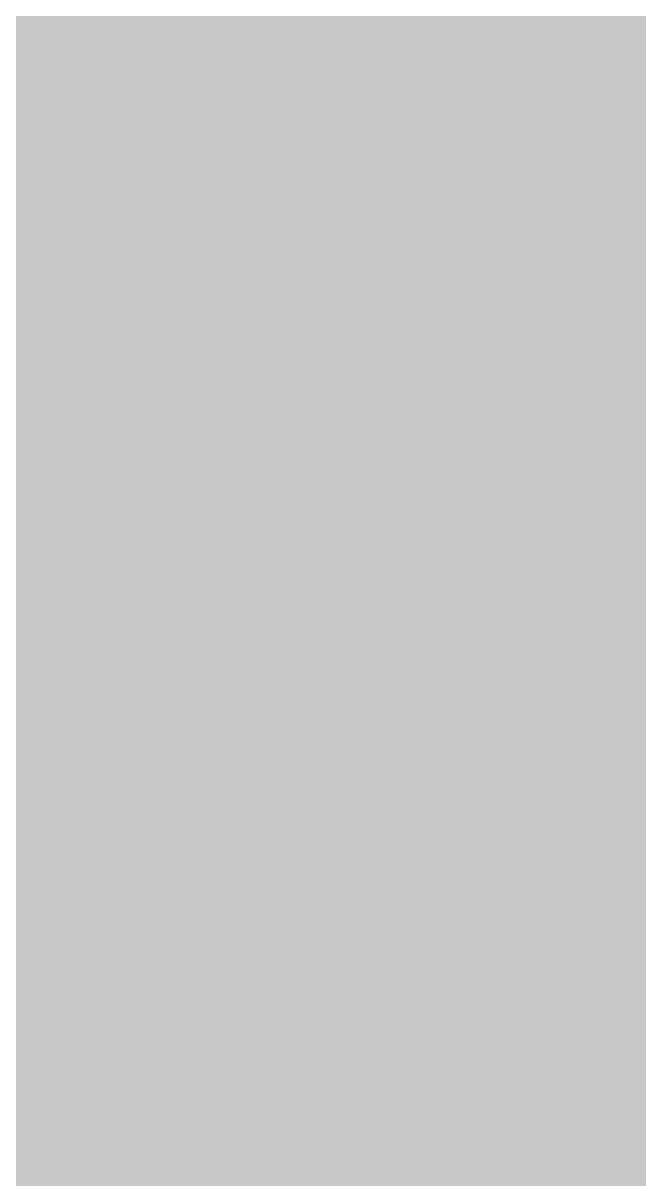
# Model space of a CAD drawing. Extents: x -1 to 119, y -42 to 51.
# Drawn here: x 12.42 to 15.5, y 20.75 to 26.52 of the extents above; entities that cross this region are included whole.
import ezdxf

# ---------------------------------------------------------------- set-up
doc = ezdxf.new("R2010")
doc.units = 0
doc.header["$MEASUREMENT"] = 0
doc.layers.get('0').update_dxf_attribs({"linetype": 'CONTINUOUS'})
for name, color, linetype in [('22-304-0_BOT', 7, 'CONTINUOUS'), ('22-304-0_DRD', 7, 'CONTINUOUS'), ('22-304-0_IN1', 4, 'CONTINUOUS'), ('22-304-0_SMT', 5, 'CONTINUOUS'), ('22-304-0_SPT', 10, 'CONTINUOUS'), ('22-304-0_SST', 14, 'CONTINUOUS'), ('22-304-0_TOP', 9, 'CONTINUOUS')]:
    doc.layers.add(name, color=color, linetype=linetype)

# ---------------------------------------------------------------- blocks, each defined once
blk = doc.blocks.new('RECTANGLE_5')
blk.add_solid([(0.9017, 0.508), (0.9017, -0.508), (-0.9017, 0.508), (-0.9017, -0.508)])
blk = doc.blocks.new('RECTANGLE_6')
blk.add_solid([(0.4064, 0.4826), (0.4064, -0.4826), (-0.4064, 0.4826), (-0.4064, -0.4826)])

msp = doc.modelspace()

# ---------------------------------------------------------------- linework, layer by layer
at = {"layer": '22-304-0_BOT', "const_width": 0.254}
for points in [[(12.446, 28.5623), (12.446, 13.83792)], [(12.6746, 28.5623), (12.6746, 13.88618)], [(12.9032, 28.5623), (12.9032, 13.8557)], [(13.1318, 28.5623), (13.1318, 13.73378)], [(13.3604, 28.5623), (13.3604, 13.36802)], [(13.589, 28.5623), (13.589, 12.00912)], [(13.8176, 28.5623), (13.8176, 17.55902)], [(14.0462, 28.5623), (14.0462, 18.92808)], [(14.2748, 28.5623), (14.2748, 19.13636)], [(14.5034, 28.5623), (14.5034, 19.21256)], [(14.732, 28.5623), (14.732, 19.2786)], [(14.9606, 28.5623), (14.9606, 19.5072)], [(15.1892, 28.5623), (15.1892, 19.7358)], [(15.4178, 28.5623), (15.4178, 19.9644)], [(16.53794, 26.6192), (10.40892, 26.6192)], [(16.72336, 26.3906), (10.54608, 26.3906)], [(16.69288, 26.162), (10.58672, 26.162)], [(16.52524, 25.9334), (10.54608, 25.9334)], [(16.46682, 25.7048), (10.4267, 25.7048)], [(16.48714, 25.4762), (10.4267, 25.4762)], [(16.5989, 25.2476), (10.4267, 25.2476)], [(16.90116, 25.019), (10.46988, 25.019)], [(20.7772, 24.7904), (10.56894, 24.7904)], [(18.15338, 24.5618), (10.58164, 24.5618)], [(17.94764, 24.3332), (10.51306, 24.3332)], [(17.8689, 24.1046), (10.32764, 24.1046)], [(17.87398, 23.876), (9.4488, 23.876)], [(17.96288, 23.6474), (9.4488, 23.6474)], [(18.19402, 23.4188), (9.4488, 23.4188)], [(17.78508, 23.1902), (9.4488, 23.1902)], [(17.64792, 22.9616), (9.4488, 22.9616)], [(17.60728, 22.733), (9.4488, 22.733)], [(17.64792, 22.5044), (9.4488, 22.5044)], [(17.78508, 22.2758), (9.4488, 22.2758)], [(19.85264, 22.0472), (9.4488, 22.0472)], [(19.7739, 21.8186), (9.4488, 21.8186)], [(19.70786, 21.59), (9.4488, 21.59)], [(19.47926, 21.3614), (9.4488, 21.3614)], [(19.25066, 21.1328), (9.4488, 21.1328)], [(16.3576, 20.9042), (9.4488, 20.9042)], [(16.12646, 20.6756), (9.4488, 20.6756)]]:
    msp.add_lwpolyline(points, dxfattribs=at)
at = {"layer": '22-304-0_DRD', "const_width": 0.254}
for points in [[(12.573, 25.4), (11.303, 25.4)], [(12.573, 25.4), (11.303, 24.13)], [(12.573, 24.13), (11.303, 25.4)], [(12.573, 25.4), (11.303, 25.4)], [(12.573, 25.4), (11.303, 24.13)], [(12.573, 24.13), (11.303, 25.4)], [(12.573, 24.13), (12.573, 25.4)], [(12.573, 24.13), (12.573, 25.4)], [(11.303, 24.13), (12.573, 24.13)], [(11.303, 24.13), (12.573, 24.13)]]:
    msp.add_lwpolyline(points, dxfattribs=at)
at = {"layer": '22-304-0_IN1'}
for points, const_width in [([(90.17, 43.688), (89.662, 43.18), (67.691, 43.18), (67.564, 43.053), (29.972, 43.053), (20.447, 33.528), (16.383, 33.528), (14.605, 31.75), (14.605, 28.448), (15.24, 27.813), (15.24, 25.4), (16.764, 23.876), (16.764, 17.78), (18.4912, 16.0528), (19.812, 16.0528)], 0.2032), ([(14.097, 32.258), (14.097, 27.94), (14.732, 27.305), (14.732, 25.273), (16.256, 23.749), (16.256, 17.399), (14.605, 15.748)], 0.2032), ([(13.6144, 29.8069), (13.6144, 18.8722)], 0.254), ([(13.3858, 29.69514), (13.3858, 19.1008)], 0.254), ([(9.779, 28.067), (12.7, 25.146), (12.7, 19.177), (14.478, 17.399)], 0.2032), ([(13.843, 27.58186), (13.843, 18.6436)], 0.254), ([(14.0716, 27.35326), (14.0716, 18.415)], 0.254), ([(13.1572, 27.31008), (13.1572, 19.3294)], 0.254), ([(12.4714, 27.17292), (12.4714, 25.9842)], 0.254), ([(12.9286, 27.17292), (12.9286, 25.527)], 0.254), ([(12.7, 27.13228), (12.7, 25.7556)], 0.254), ([(14.3002, 27.12466), (14.3002, 25.273)], 0.254), ([(14.3002, 27.12466), (14.3002, 18.1864)], 0.254), ([(14.3002, 26.4922), (12.065, 26.4922)], 0.254), ([(12.065, 26.3906), (12.99972, 25.45588)], 0.254), ([(14.3002, 26.2636), (12.192, 26.2636)], 0.254), ([(14.3002, 26.035), (12.4206, 26.035)], 0.254), ([(14.3002, 25.8064), (12.6492, 25.8064)], 0.254), ([(14.3002, 25.5778), (12.8778, 25.5778)], 0.254), ([(14.3002, 25.3492), (13.081, 25.3492)], 0.254), ([(13.1318, 25.146), (13.1318, 19.3548)], 0.254), ([(14.32814, 25.1206), (13.1318, 25.1206)], 0.254), ([(14.4272, 24.9682), (15.8242, 23.56866)], 0.254), ([(14.50086, 24.892), (13.1318, 24.892)], 0.254), ([(14.5288, 24.86406), (14.5288, 18.07718)], 0.254), ([(14.72946, 24.6634), (13.1318, 24.6634)], 0.254), ([(14.7574, 24.63546), (14.7574, 18.01876)], 0.254), ([(14.95806, 24.4348), (13.1318, 24.4348)], 0.254), ([(14.986, 24.40686), (14.986, 17.85112)], 0.254), ([(15.18666, 24.2062), (13.1318, 24.2062)], 0.254), ([(15.2146, 24.17826), (15.2146, 16.9672)], 0.254), ([(15.41526, 23.9776), (13.1318, 23.9776)], 0.254), ([(15.4432, 23.94966), (15.4432, 17.1958)], 0.254), ([(15.64386, 23.749), (13.1318, 23.749)], 0.254), ([(15.8242, 23.5204), (13.1318, 23.5204)], 0.254), ([(15.8242, 23.2918), (13.1318, 23.2918)], 0.254), ([(15.8242, 23.0632), (13.1318, 23.0632)], 0.254), ([(15.8242, 22.8346), (13.1318, 22.8346)], 0.254), ([(15.8242, 22.606), (13.1318, 22.606)], 0.254), ([(15.8242, 22.3774), (13.1318, 22.3774)], 0.254), ([(15.8242, 22.1488), (13.1318, 22.1488)], 0.254), ([(15.8242, 21.9202), (13.1318, 21.9202)], 0.254), ([(15.8242, 21.6916), (13.1318, 21.6916)], 0.254), ([(15.8242, 21.463), (13.1318, 21.463)], 0.254), ([(15.8242, 21.2344), (13.1318, 21.2344)], 0.254), ([(15.8242, 21.0058), (13.1318, 21.0058)], 0.254), ([(15.8242, 20.7772), (13.1318, 20.7772)], 0.254)]:
    msp.add_lwpolyline(points, dxfattribs=dict(at, const_width=const_width))
at = {"layer": '22-304-0_IN1', "const_width": 0.254}
for points in [[(13.1318, 25.146, 0.1989124), (13.00533, 25.45133)], [(13.1318, 25.146, 0.1989124), (13.00533, 25.45133)], [(14.3002, 25.273, 0.1989124), (14.42667, 24.96767)]]:
    msp.add_lwpolyline(points, format="xyb", dxfattribs=at)
at = {"layer": '22-304-0_SST', "const_width": 0.1524}
for points in [[(15.367, 24.638), (12.573, 24.638), (12.573, 29.972), (15.367, 29.972), (15.367, 24.638)], [(14.54912, 23.86584), (14.37894, 23.92426), (14.37894, 24.27986), (14.54912, 24.34082), (15.22476, 24.34082), (15.39494, 24.27986), (15.39494, 23.92426), (15.22476, 23.86584)], [(14.1605, 24.3205), (11.2395, 24.3205), (11.2395, 22.6822), (14.1605, 22.6822), (14.1605, 24.3205)], [(14.88694, 23.44166), (14.88694, 23.08606), (14.71676, 23.02764), (14.54912, 23.02764), (14.37894, 23.08606), (14.37894, 23.44166), (14.54912, 23.50262), (14.71676, 23.50262), (15.39494, 23.26386)], [(14.54912, 22.66442), (14.37894, 22.60346), (14.37894, 22.24786), (14.54912, 22.18944), (14.88694, 22.18944), (15.05712, 22.30882), (15.05712, 22.66442), (15.39494, 22.66442), (15.39494, 22.18944)], [(14.1605, 22.4155), (11.2395, 22.4155), (11.2395, 20.7772), (14.1605, 20.7772), (14.1605, 22.4155)]]:
    msp.add_lwpolyline(points, dxfattribs=at)
at = {"layer": '22-304-0_TOP'}
for points, const_width in [([(13.97, 25.6286), (13.97, 25.654), (13.462, 25.654), (12.954, 26.162), (9.906, 26.162)], 0.381), ([(9.017, 25.4), (10.16, 25.4), (10.414, 25.654), (12.192, 25.654), (12.7, 25.146), (12.7, 24.2062), (13.4112, 23.495)], 0.2032), ([(9.906, 24.638), (9.906, 24.13), (11.43, 22.606), (12.954, 22.606), (13.4112, 22.1488), (13.4112, 22.09038), (13.4112, 21.59)], 0.381), ([(16.4338, 20.08886), (15.47114, 20.08886), (14.859, 20.701), (10.414, 20.701), (6.985, 24.13)], 0.2032), ([(16.4338, 22.59076), (15.25524, 22.59076), (14.351, 23.495), (13.4112, 23.495)], 0.2032), ([(13.4112, 22.09038), (13.4112, 21.59)], 0.381), ([(16.4338, 22.09038), (13.4112, 22.09038)], 0.2032)]:
    msp.add_lwpolyline(points, dxfattribs=dict(at, const_width=const_width))

# ---------------------------------------------------------------- block references
at = {"layer": '22-304-0_SMT'}
for name, p in [('RECTANGLE_5', (13.97, 25.6286)), ('RECTANGLE_6', (13.4112, 23.495)), ('RECTANGLE_6', (13.4112, 21.59))]:
    msp.add_blockref(name, p, dxfattribs=at)
at = {"layer": '22-304-0_SPT'}
for name, p in [('RECTANGLE_5', (13.97, 25.6286)), ('RECTANGLE_6', (13.4112, 23.495)), ('RECTANGLE_6', (13.4112, 21.59))]:
    msp.add_blockref(name, p, dxfattribs=at)
at = {"layer": '22-304-0_TOP'}
for name, p in [('RECTANGLE_5', (13.97, 25.6286)), ('RECTANGLE_6', (13.4112, 23.495)), ('RECTANGLE_6', (13.4112, 21.59))]:
    msp.add_blockref(name, p, dxfattribs=at)

doc.saveas('drawing.dxf')
